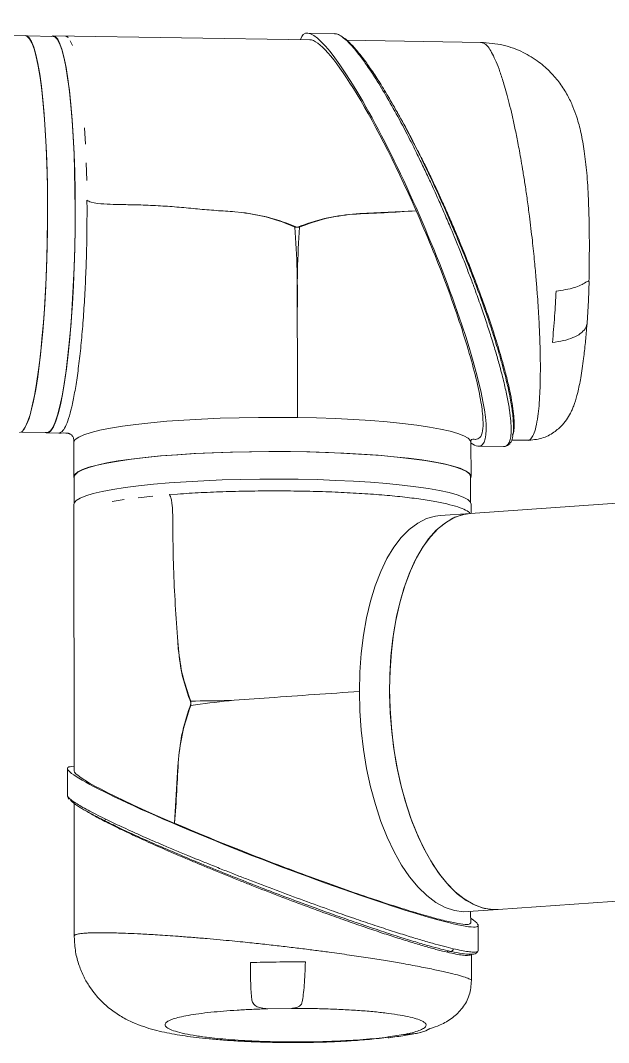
# Model space of a CAD drawing. Header units: millimetres. Extents: x 0 to 2067, y 0 to 841.
# Drawn here: x 1437.6 to 1548.6, y 454.5 to 647.5 of the extents above; entities that cross this region are included whole.
import ezdxf

# ---------------------------------------------------------------- set-up
doc = ezdxf.new("R2010")
doc.units = ezdxf.units.MM
doc.linetypes.add('SLD-实线', pattern=[0])

msp = doc.modelspace()

# ---------------------------------------------------------------- linework, layer by layer
at = {"color": 7, "linetype": 'SLD-实线', "lineweight": 15}
for p, q in [((1438.56, 644.67), (1432.11, 644.77)), ((1496.85, 645.03), (1491.69, 645.11)), ((1443.76, 644.49), (1438.9, 644.56)), ((1492.22, 643.85), (1443.77, 644.59)), ((1446.57, 644.26), (1446.1, 644.54)), ((1447, 643.65), (1447.39, 642.78)), ((1447.39, 642.78), (1447, 643.65)), ((1524.62, 643.35), (1499.16, 643.74)), ((1449.69, 627.19), (1449.86, 624.12)), ((1449.86, 624.12), (1449.69, 627.19)), ((1450.01, 620.63), (1450.1, 617.27)), ((1450.1, 617.27), (1450.01, 620.63)), ((1450.16, 611.8), (1450.15, 613.55)), ((1478.03, 611.38), (1479.41, 611.24)), ((1479.41, 611.23), (1478.03, 611.37)), ((1500.26, 610.92), (1501.64, 611.02)), ((1501.64, 611.02), (1512.3, 611.55)), ((1489.74, 608.46), (1489.39, 608.49)), ((1489.74, 608.46), (1489.91, 608.46)), ((1489.91, 608.46), (1490.26, 608.48)), ((1544.56, 590.31), (1544.51, 590.03)), ((1437.76, 569.77), (1442.62, 569.7)), ((1442.62, 569.6), (1444.85, 569.56)), ((1445.46, 569.86), (1444.86, 569.57)), ((1758.02, 570.93), (1522.55, 554.42)), ((1447.64, 567.73), (1447.65, 561.29)), ((1522.65, 561.36), (1522.64, 567.81)), ((1530.32, 568.26), (1533.35, 568.21)), ((1524.06, 567.1), (1528.91, 567.03)), ((1447.75, 561.29), (1447.75, 556.43)), ((1522.55, 556.5), (1522.55, 561.36)), ((1465.72, 557.95), (1467.26, 558.06)), ((1447.65, 556.08), (1447.7, 505.79)), ((1457.15, 557.03), (1454.93, 556.68)), ((1454.93, 556.68), (1457.15, 557.03)), ((1459.84, 557.38), (1462.56, 557.67)), ((1462.56, 557.67), (1459.84, 557.38)), ((1522.66, 554.43), (1522.65, 556.15)), ((1522.55, 554.42), (1516.84, 554.02)), ((1467.39, 528.82), (1467.29, 530.19)), ((1467.29, 530.19), (1467.4, 528.82)), ((1469.76, 518.63), (1469.73, 518.98)), ((1469.73, 518.11), (1469.76, 518.47)), ((1469.76, 518.47), (1469.76, 518.63)), ((1467.31, 506.59), (1467.41, 507.98)), ((1467.41, 507.98), (1467.42, 507.98)), ((1446.45, 506.27), (1446.46, 501.14)), ((1466.7, 495.89), (1467.31, 506.59)), ((1446.49, 501.14), (1446.5, 501.12)), ((1447.71, 499.65), (1447.73, 474.62)), ((1527.8, 479.61), (1763.27, 496.12)), ((1522.09, 479.21), (1527.8, 479.61)), ((1523.99, 471.9), (1523.98, 476.62)), ((1522.74, 466.12), (1522.74, 471.25)), ((1523.96, 471.87), (1523.95, 471.9)), ((1488.76, 460.93), (1484.26, 460.87)), ((1507.03, 455.54), (1509.9, 456)), ((1513.11, 456.38), (1514.13, 456.7)), ((1514.13, 456.7), (1514.87, 457.12))]:
    msp.add_line(p, q, dxfattribs=at)
at = {"color": 7, "linetype": 'SLD-实线', "lineweight": 15, "flags": 128}
for points in [[(1438.56, 644.67), (1438.8, 644.61), (1439.25, 644.24), (1439.68, 643.53), (1440.1, 642.47), (1440.5, 641.08), (1440.87, 639.38), (1441.22, 637.38), (1441.54, 635.09), (1441.82, 632.55), (1442.07, 629.77), (1442.28, 626.77), (1442.45, 623.6), (1442.58, 620.27), (1442.67, 616.81), (1442.71, 613.27), (1442.71, 609.67), (1442.66, 606.05), (1442.57, 602.44), (1442.44, 598.87), (1442.27, 595.38), (1442.05, 592), (1441.8, 588.76), (1441.51, 585.7), (1441.19, 582.83), (1440.84, 580.19), (1440.46, 577.8), (1440.06, 575.69), (1439.64, 573.87), (1439.21, 572.36), (1438.76, 571.18), (1438.31, 570.33), (1437.85, 569.83), (1437.41, 569.68)], [(1438.58, 644.57), (1438.87, 644.48), (1439.32, 644.04), (1439.76, 643.25), (1440.18, 642.12), (1440.58, 640.64), (1440.95, 638.85), (1441.3, 636.75), (1441.61, 634.36), (1441.89, 631.71), (1442.13, 628.83), (1442.33, 625.74), (1442.49, 622.47), (1442.61, 619.05), (1442.68, 615.51), (1442.7, 611.9)], [(1443.42, 644.49), (1443.73, 644.59), (1444.18, 644.43), (1444.62, 643.93), (1445.05, 643.09), (1445.46, 641.9), (1445.85, 640.4), (1446.22, 638.58), (1446.55, 636.47), (1446.86, 634.08), (1447.13, 631.44), (1447.36, 628.58), (1447.56, 625.51), (1447.72, 622.27), (1447.83, 618.89), (1447.9, 615.4), (1447.92, 611.83)], [(1443.76, 644.49), (1444.08, 644.4), (1444.53, 643.96), (1444.97, 643.17), (1445.39, 642.04), (1445.78, 640.56), (1446.16, 638.77), (1446.5, 636.67), (1446.82, 634.28), (1447.1, 631.63), (1447.34, 628.75), (1447.54, 625.66), (1447.7, 622.39), (1447.81, 618.97), (1447.88, 615.43), (1447.91, 611.82)], [(1442.7, 611.9), (1442.68, 608.24), (1442.62, 604.57), (1442.51, 600.93), (1442.36, 597.35), (1442.16, 593.86), (1441.93, 590.49), (1441.65, 587.29), (1441.35, 584.29), (1441.01, 581.5), (1440.64, 578.96), (1440.24, 576.69), (1439.82, 574.71), (1439.39, 573.05), (1438.94, 571.71), (1438.48, 570.72), (1438.09, 570.14)], [(1447.92, 611.83), (1447.9, 608.22), (1447.84, 604.6), (1447.74, 601), (1447.59, 597.46), (1447.4, 594.01), (1447.17, 590.68), (1446.9, 587.5), (1446.6, 584.5), (1446.27, 581.72), (1445.91, 579.18), (1445.52, 576.89), (1445.12, 574.89), (1444.69, 573.18), (1444.25, 571.8), (1443.8, 570.74), (1443.34, 570.02), (1442.89, 569.65), (1442.43, 569.63), (1442.28, 569.7)], [(1447.91, 611.82), (1447.89, 608.16), (1447.83, 604.49), (1447.72, 600.85), (1447.57, 597.27), (1447.37, 593.78), (1447.14, 590.42), (1446.86, 587.21), (1446.55, 584.21), (1446.21, 581.42), (1445.84, 578.88), (1445.45, 576.61), (1445.03, 574.63), (1444.6, 572.97), (1444.15, 571.63), (1443.69, 570.64), (1443.23, 570), (1442.77, 569.71), (1442.62, 569.7)], [(1500.26, 610.92), (1500.26, 610.92), (1500.26, 610.92), (1500.26, 610.92), (1500.26, 610.92), (1500.26, 610.92), (1500.26, 610.92), (1500.26, 610.91), (1500.26, 610.91)], [(1489.87, 572.51), (1486.2, 572.55), (1482.52, 572.53), (1478.87, 572.47), (1475.28, 572.37), (1471.78, 572.22), (1468.41, 572.03), (1465.2, 571.8), (1462.18, 571.52), (1459.39, 571.22), (1456.84, 570.88), (1454.57, 570.51), (1452.58, 570.11), (1450.92, 569.69), (1449.58, 569.25), (1448.59, 568.8), (1447.94, 568.34), (1447.66, 567.87), (1447.64, 567.73)], [(1522.64, 567.81), (1522.55, 568.14), (1522.12, 568.6), (1521.32, 569.06), (1520.18, 569.51), (1518.7, 569.93), (1516.9, 570.34), (1514.79, 570.72), (1512.4, 571.08), (1509.74, 571.4), (1506.85, 571.69), (1503.75, 571.93), (1500.47, 572.14), (1497.04, 572.31), (1493.5, 572.43), (1489.87, 572.51)], [(1522.55, 561.01), (1522.6, 561.1), (1522.62, 561.56), (1522.29, 562.02), (1521.61, 562.47), (1520.59, 562.92), (1519.25, 563.34), (1517.58, 563.75), (1515.61, 564.14), (1513.36, 564.5), (1510.84, 564.83), (1508.09, 565.12), (1505.12, 565.39), (1501.96, 565.61), (1498.64, 565.79), (1495.2, 565.93), (1491.67, 566.03), (1488.08, 566.09), (1484.45, 566.1), (1480.84, 566.06), (1477.26, 565.99), (1473.76, 565.86), (1470.37, 565.7), (1467.11, 565.49), (1464.02, 565.25), (1461.13, 564.97), (1458.46, 564.65), (1456.04, 564.31), (1453.9, 563.93), (1452.04, 563.54), (1450.5, 563.12), (1449.28, 562.68), (1448.39, 562.23), (1447.85, 561.78), (1447.65, 561.31), (1447.75, 560.94)], [(1522.55, 561.36), (1522.55, 561.39), (1522.34, 561.86), (1521.78, 562.32), (1520.87, 562.77), (1519.61, 563.21), (1518.01, 563.63), (1516.11, 564.03), (1513.9, 564.4), (1511.42, 564.74), (1508.68, 565.05), (1505.72, 565.32), (1502.56, 565.56), (1499.23, 565.75), (1495.77, 565.9), (1492.2, 566.01), (1488.57, 566.07), (1484.9, 566.09), (1481.23, 566.06), (1477.61, 565.98), (1474.05, 565.86), (1470.61, 565.7), (1467.3, 565.49), (1464.16, 565.25), (1461.23, 564.96), (1458.53, 564.64), (1456.08, 564.29), (1453.91, 563.91), (1452.05, 563.51), (1450.5, 563.08), (1449.29, 562.64), (1448.42, 562.19), (1447.91, 561.72), (1447.75, 561.29)], [(1522.65, 556.15), (1522.51, 556.57), (1522.03, 557.02), (1521.19, 557.47), (1520.02, 557.91), (1518.53, 558.33), (1516.72, 558.72), (1514.62, 559.1), (1512.25, 559.44), (1509.62, 559.76), (1506.76, 560.04), (1503.7, 560.28), (1500.47, 560.49), (1497.1, 560.65), (1493.61, 560.78), (1490.04, 560.86), (1486.43, 560.89), (1482.81, 560.88), (1479.21, 560.83), (1475.66, 560.73), (1472.21, 560.59), (1468.87, 560.4), (1465.68, 560.18), (1462.68, 559.92), (1459.89, 559.62), (1457.33, 559.29), (1455.04, 558.93), (1453.02, 558.55), (1451.31, 558.14), (1449.91, 557.71), (1448.84, 557.27), (1448.1, 556.82), (1447.72, 556.36), (1447.65, 556.08)], [(1516.84, 554.02), (1515.94, 553.91), (1514.24, 553.42), (1512.58, 552.58), (1511, 551.39), (1509.49, 549.86), (1508.08, 548.02), (1506.78, 545.87), (1505.61, 543.44), (1504.56, 540.75), (1503.66, 537.83), (1502.92, 534.71), (1502.33, 531.41), (1501.9, 527.97), (1501.65, 524.42), (1501.57, 520.79)], [(1522.55, 554.42), (1520.89, 554.14), (1519.23, 553.5), (1517.63, 552.53), (1516.1, 551.22), (1514.65, 549.59), (1513.31, 547.66), (1512.07, 545.45), (1510.95, 542.97), (1509.97, 540.24), (1509.13, 537.3), (1508.44, 534.17), (1507.91, 530.88), (1507.53, 527.46), (1507.33, 523.94), (1507.28, 520.36), (1507.41, 516.75), (1507.7, 513.14), (1508.16, 509.56), (1508.77, 506.06), (1509.54, 502.65), (1510.45, 499.38), (1511.5, 496.28), (1512.68, 493.37), (1513.97, 490.68), (1515.37, 488.23), (1516.86, 486.06), (1518.43, 484.17), (1520.06, 482.59), (1521.74, 481.34), (1523.45, 480.41), (1525.18, 479.83), (1526.91, 479.59), (1527.8, 479.61)], [(1522.55, 554.42), (1521.28, 554.23), (1519.61, 553.68), (1518, 552.78), (1516.45, 551.55), (1514.98, 550), (1513.61, 548.14), (1512.34, 545.99), (1511.2, 543.56), (1510.19, 540.89), (1509.31, 538), (1508.59, 534.91), (1508.02, 531.65), (1507.61, 528.26), (1507.36, 524.76), (1507.28, 521.19)], [(1507.28, 521.19), (1507.37, 517.58), (1507.62, 513.97), (1508.04, 510.38), (1508.61, 506.86), (1509.35, 503.43), (1510.23, 500.13), (1511.24, 496.98), (1512.39, 494.02), (1513.66, 491.28), (1515.04, 488.78), (1516.51, 486.54), (1518.06, 484.58), (1519.68, 482.93), (1521.35, 481.6), (1523.06, 480.59), (1524.78, 479.93), (1526.51, 479.61), (1527.8, 479.61)], [(1501.57, 520.79), (1501.66, 517.13), (1501.92, 513.46), (1502.35, 509.82), (1502.94, 506.24), (1503.7, 502.77), (1504.6, 499.42), (1505.65, 496.25), (1506.83, 493.27), (1508.14, 490.51), (1509.55, 488.01), (1511.06, 485.78), (1512.65, 483.85), (1514.3, 482.23), (1516.01, 480.95), (1517.75, 480.01), (1519.5, 479.42), (1521.26, 479.19), (1522.09, 479.21)]]:
    msp.add_lwpolyline(points, dxfattribs=at)
at = {"color": 7, "linetype": 'SLD-实线', "lineweight": 15}
for centre, radius, start, end in [((1479.47, 611.23), 0.0584, 170.9957, 177.3193), ((1529.54, 567.83), 0.489, 269.0663, 327.1398), ((1467.34, 529.12), 0.309, 279.9035, 280.9714), ((1518.43, 471.56), 0.239, 72.9462, 184.8748), ((1518.81, 472.17), 0.478, 252.9492, 4.8698)]:
    msp.add_arc(centre, radius, start, end, dxfattribs=at)
for centre, major_axis, ratio, start_param, end_param in [((1507.88, 606.11), (-16.62, 38.92), 0.151959, 3.202768, 6.470326), ((1507.88, 606.11), (-16.08, 37.66), 0.151959, 4.792461, 6.215638), ((1507.88, 606.11), (-16.62, 38.92), 0.151959, 2.905412, 3.202768), ((1485.22, 491.44), (38.75, -14.9), 0.070472, 2.914081, 5.812905), ((1485.22, 491.44), (37.5, -14.42), 0.070472, 3.168769, 4.223212), ((1485.22, 491.44), (38.75, -14.9), 0.070472, 5.812905, 6.570032)]:
    msp.add_ellipse(centre, major_axis=major_axis, ratio=ratio, start_param=start_param, end_param=end_param, dxfattribs=at)
for points, knots in [([(1501.07, 641.58), (1500.77, 641.95), (1500.04, 642.85), (1499.04, 643.85), (1498.05, 644.62), (1497.33, 645), (1496.98, 644.99), (1496.85, 644.99)], [0, 0, 0, 0, 0.1693851, 0.4098305, 0.6423134, 0.8715491, 1, 1, 1, 1]), ([(1446.1, 644.54), (1446.18, 644.53), (1446.33, 644.51), (1446.45, 644.45), (1446.5, 644.37), (1446.55, 644.3), (1446.57, 644.26)], [0, 0, 0, 0, 0.2531205, 0.5002928, 0.7504769, 1, 1, 1, 1]), ([(1530.59, 569.55), (1530.59, 569.55), (1530.67, 569.89), (1530.69, 570.95), (1530.59, 572.84), (1530.22, 575.4), (1529.68, 578.04), (1529.08, 580.5), (1528.53, 582.56), (1527.78, 585.18), (1526.76, 588.48), (1525.4, 592.55), (1523.82, 596.92), (1522.06, 601.53), (1520.14, 606.29), (1518.09, 611.07), (1515.98, 615.79), (1513.83, 620.32), (1511.71, 624.57), (1509.66, 628.46), (1507.71, 631.95), (1505.92, 634.97), (1504.27, 637.55), (1502.65, 639.88), (1501.1, 641.88), (1499.7, 643.34), (1498.85, 644.1), (1498.51, 644.26), (1498.49, 644.27)], [0, 0, 0, 0, 0.0001608, 0.0358563, 0.0763087, 0.119524, 0.1655539, 0.1912352, 0.2170107, 0.2430075, 0.2848469, 0.3285934, 0.3740112, 0.4207788, 0.4684966, 0.5167059, 0.5649145, 0.6126324, 0.6594002, 0.704818, 0.7485643, 0.7904039, 0.8293029, 0.8678377, 0.9138723, 0.957088, 0.997535, 1, 1, 1, 1]), ([(1544.91, 598.22), (1544.93, 599.06), (1544.96, 600.83), (1544.99, 603.7), (1544.99, 606.91), (1544.93, 610.37), (1544.8, 614.47), (1544.54, 618.63), (1544.07, 622.72), (1543.48, 626.09), (1542.78, 628.83), (1541.9, 631.27), (1540.87, 633.43), (1539.51, 635.6), (1537.72, 637.75), (1535.38, 639.81), (1532.41, 641.63), (1528.68, 643.04), (1525.9, 643.25), (1524.45, 643.36)], [0, 0, 0, 0, 0.039577, 0.084399, 0.135272, 0.191766, 0.253352, 0.348495, 0.435671, 0.515541, 0.580659, 0.6217, 0.667426, 0.715721, 0.761732, 0.809283, 0.865826, 0.930236, 1, 1, 1, 1]), ([(1508.35, 630.78), (1508.7, 630.17), (1509.79, 628.31), (1510.91, 626.17), (1511.67, 624.73)], [0, 0, 0, 0, 0.325212, 1, 1, 1, 1]), ([(1511.67, 624.73), (1512.01, 624.06), (1512.73, 622.66), (1513.86, 620.41), (1515, 618.06), (1516.1, 615.73), (1517.21, 613.32), (1517.94, 611.66), (1518.35, 610.76)], [0, 0, 0, 0, 0.153708, 0.319861, 0.498465, 0.659674, 0.814547, 1, 1, 1, 1]), ([(1450.15, 613.55), (1450.26, 613.48), (1450.5, 613.31), (1451.56, 612.96), (1453.33, 612.83), (1455.87, 612.74), (1458.2, 612.7), (1460.35, 612.65), (1462.18, 612.58), (1464.59, 612.46), (1467.55, 612.24), (1471.04, 611.9), (1474.54, 611.59), (1476.87, 611.45), (1478.03, 611.38)], [0, 0, 0, 0, 0.014053, 0.031176, 0.117875, 0.202234, 0.303732, 0.366418, 0.432627, 0.499952, 0.624947, 0.749973, 0.874997, 1, 1, 1, 1]), ([(1450.16, 611.8), (1450.15, 610.17), (1450.14, 606.91), (1450.02, 602), (1449.82, 597.18), (1449.55, 592.53), (1449.21, 588.12), (1448.81, 584.05), (1448.34, 580.36), (1447.83, 577.13), (1447.27, 574.41), (1446.69, 572.27), (1446.08, 570.67), (1445.67, 570.13), (1445.46, 569.86)], [0, 0, 0, 0, 0.083333, 0.166667, 0.25, 0.333333, 0.416667, 0.5, 0.583333, 0.666667, 0.75, 0.833333, 0.916667, 1, 1, 1, 1]), ([(1479.41, 611.24), (1481.19, 610.97), (1484.73, 610.44), (1488.07, 609.12), (1489.74, 608.46)], [0, 0, 0, 0, 0.50017, 1, 1, 1, 1]), ([(1489.39, 608.49), (1487.79, 609.14), (1484.56, 610.43), (1481.13, 610.96), (1479.41, 611.23)], [0, 0, 0, 0, 0.497988, 1, 1, 1, 1]), ([(1489.91, 608.46), (1491.58, 609.07), (1494.94, 610.28), (1498.48, 610.71), (1500.26, 610.92)], [0, 0, 0, 0, 0.499725, 1, 1, 1, 1]), ([(1490.26, 608.48), (1491.88, 609.07), (1495.11, 610.27), (1498.54, 610.7), (1500.26, 610.91)], [0, 0, 0, 0, 0.4981577, 1, 1, 1, 1]), ([(1512.3, 611.55), (1510.29, 611.43), (1506.28, 611.17), (1502.27, 611), (1500.26, 610.91)], [0, 0, 0, 0, 0.500158, 1, 1, 1, 1]), ([(1512.3, 611.55), (1513.27, 609.3), (1515.22, 604.78), (1517.88, 597.98), (1520.23, 591.4), (1522.18, 585.29), (1523.65, 579.86), (1524.59, 575.39), (1524.98, 572.07), (1524.89, 569.87), (1524.43, 568.55), (1523.78, 568.44), (1523.47, 568.38)], [0, 0, 0, 0, 0.109235, 0.218463, 0.327644, 0.436796, 0.542444, 0.648036, 0.744298, 0.830244, 0.916169, 1, 1, 1, 1]), ([(1529.54, 567.34), (1529.67, 567.52), (1529.94, 567.88), (1530.17, 568.85), (1530.26, 570.15), (1530.19, 571.83), (1529.94, 573.88), (1529.51, 576.29), (1528.9, 579.04), (1528.18, 581.87), (1527.37, 584.71), (1526.54, 587.44), (1525.62, 590.29), (1524.62, 593.26), (1523.62, 596.04), (1522.65, 598.68), (1521.7, 601.17), (1520.7, 603.72), (1519.74, 606.08), (1518.75, 608.46), (1518.08, 610.02), (1517.69, 610.93)], [0, 0, 0, 0, 0.055636, 0.111515, 0.170578, 0.230479, 0.292429, 0.355942, 0.419877, 0.486206, 0.537626, 0.5912, 0.643658, 0.695638, 0.750649, 0.789992, 0.832649, 0.878621, 0.919927, 0.953289, 1, 1, 1, 1]), ([(1518.35, 610.76), (1518.74, 609.85), (1519.47, 608.18), (1520.52, 605.71), (1521.52, 603.28), (1522.51, 600.79), (1523.45, 598.35), (1524.03, 596.81), (1524.31, 596.07)], [0, 0, 0, 0, 0.185901, 0.340692, 0.501535, 0.680139, 0.846291, 1, 1, 1, 1]), ([(1489.85, 591.73), (1489.87, 594.58), (1489.91, 600.18), (1489.56, 605.76), (1489.39, 608.49)], [0, 0, 0, 0, 0.509692, 1, 1, 1, 1]), ([(1489.85, 591.73), (1489.83, 594.58), (1489.79, 600.18), (1490.11, 605.75), (1490.26, 608.48)], [0, 0, 0, 0, 0.509693, 1, 1, 1, 1]), ([(1538.72, 596.39), (1539.33, 596.47), (1540.57, 596.65), (1542.12, 597.03), (1543.44, 597.5), (1544.01, 597.87), (1544.31, 598.05)], [0, 0, 0, 0, 0.246349, 0.499994, 0.740345, 1, 1, 1, 1]), ([(1544.55, 590.07), (1544.65, 591.48), (1544.82, 594.08), (1544.91, 596.87), (1544.95, 598.14)], [0, 0, 0, 0, 0.545583, 1, 1, 1, 1]), ([(1544.89, 598.23), (1544.92, 598.23), (1544.96, 598.23), (1544.96, 598.16), (1544.96, 598.14)], [0, 0, 0, 0, 0.714265, 1, 1, 1, 1]), ([(1524.31, 596.07), (1524.88, 594.47), (1526.02, 591.33), (1527.48, 586.89), (1528.25, 584.22), (1528.64, 582.89)], [0, 0, 0, 0, 0.343542, 0.674581, 1, 1, 1, 1]), ([(1538.02, 586.7), (1538.17, 588.33), (1538.44, 591.43), (1538.63, 594.8), (1538.72, 596.39)], [0, 0, 0, 0, 0.527376, 1, 1, 1, 1]), ([(1489.87, 572.51), (1489.87, 575.72), (1489.87, 582.12), (1489.86, 588.53), (1489.85, 591.73)], [0, 0, 0, 0, 0.5, 1, 1, 1, 1]), ([(1533.22, 568.22), (1534.17, 568.28), (1535.96, 568.41), (1538.25, 569.58), (1539.84, 570.98), (1540.91, 572.38), (1541.55, 573.56), (1541.88, 574.34), (1542.33, 575.53), (1542.84, 577.31), (1543.41, 580.08), (1543.87, 583.24), (1544.23, 586.57), (1544.43, 588.74), (1544.5, 589.92), (1544.51, 590.03)], [0, 0, 0, 0, 0.095199, 0.178568, 0.247597, 0.301772, 0.352654, 0.392855, 0.437419, 0.540093, 0.660679, 0.79745, 0.897366, 0.990433, 1, 1, 1, 1]), ([(1544.2, 589.28), (1543.93, 588.96), (1543.39, 588.33), (1541.94, 587.57), (1540.16, 586.98), (1538.73, 586.79), (1538.02, 586.7)], [0, 0, 0, 0, 0.250996, 0.500029, 0.751181, 1, 1, 1, 1]), ([(1528.64, 582.89), (1528.9, 581.93), (1529.41, 580.03), (1530, 577.47), (1530.44, 575.17), (1530.6, 573.88), (1530.68, 573.24)], [0, 0, 0, 0, 0.256558, 0.504145, 0.755181, 1, 1, 1, 1]), ([(1530.68, 573.24), (1530.73, 572.65), (1530.83, 571.49), (1530.75, 570.19), (1530.64, 569.42), (1530.5, 569.2), (1530.5, 569.19)], [0, 0, 0, 0, 0.33188, 0.658764, 0.986609, 1, 1, 1, 1]), ([(1444.86, 569.56), (1445.42, 569.6), (1446.07, 569.65), (1446.76, 569.49), (1446.89, 569.43), (1447.04, 569.35), (1447.16, 569.26), (1447.34, 569.08), (1447.47, 568.9), (1447.59, 568.66), (1447.67, 568.26), (1447.65, 567.95), (1447.64, 567.73)], [0, 0, 0, 0, 0.41355, 0.471406, 0.495914, 0.518622, 0.609049, 0.659275, 0.714688, 0.776709, 0.847227, 1, 1, 1, 1]), ([(1522.61, 568), (1522.61, 568.07), (1522.6, 568.38), (1523, 568.49), (1523.37, 568.42), (1523.56, 568.38)], [0, 0, 0, 0, 0.10868, 0.534051, 1, 1, 1, 1]), ([(1529.91, 567.51), (1530.12, 567.78), (1530.42, 568.16), (1530.52, 568.9), (1530.55, 569.12)], [0, 0, 0, 0, 0.71162, 1, 1, 1, 1]), ([(1528.77, 567.03), (1528.98, 567.04), (1529.33, 567.06), (1529.61, 567.29), (1529.72, 567.38)], [0, 0, 0, 0, 0.612168, 1, 1, 1, 1]), ([(1467.29, 530.19), (1466.96, 534.83), (1466.48, 541.78), (1466.36, 549.93), (1466.36, 554.02), (1466.23, 556.05), (1466.08, 557.2), (1465.84, 557.7), (1465.72, 557.95)], [0, 0, 0, 0, 0.500197, 0.750161, 0.875161, 0.937587, 0.968827, 1, 1, 1, 1]), ([(1518.11, 556.2), (1517.27, 556.37), (1515.6, 556.73), (1512.43, 557.21), (1508.82, 557.63), (1504.8, 557.99), (1500.45, 558.27), (1495.83, 558.49), (1491.03, 558.62), (1486.14, 558.67), (1481.22, 558.64), (1476.38, 558.53), (1471.66, 558.35), (1468.73, 558.16), (1467.26, 558.06)], [0, 0, 0, 0, 0.083333, 0.166667, 0.25, 0.333334, 0.416667, 0.5, 0.583334, 0.666667, 0.75, 0.833333, 0.916667, 1, 1, 1, 1]), ([(1522.45, 554.41), (1522.45, 554.42), (1522.39, 554.63), (1521.67, 555.04), (1520.3, 555.64), (1518.84, 556.01), (1518.11, 556.2)], [0, 0, 0, 0, 0.002601, 0.335069, 0.667537, 1, 1, 1, 1]), ([(1469.76, 518.63), (1469.18, 520.27), (1468.03, 523.54), (1467.6, 527.06), (1467.39, 528.82)], [0, 0, 0, 0, 0.499724, 1, 1, 1, 1]), ([(1467.4, 528.82), (1467.61, 527.11), (1468.04, 523.72), (1469.17, 520.56), (1469.73, 518.98)], [0, 0, 0, 0, 0.502456, 1, 1, 1, 1]), ([(1469.73, 518.11), (1472.14, 518.45), (1477.05, 519.14), (1482.01, 519.44), (1484.54, 519.6)], [0, 0, 0, 0, 0.490475, 1, 1, 1, 1]), ([(1469.73, 518.98), (1472.14, 518.99), (1477.05, 519.02), (1482.01, 519.4), (1484.54, 519.6)], [0, 0, 0, 0, 0.490475, 1, 1, 1, 1]), ([(1484.54, 519.6), (1487.38, 519.8), (1493.05, 520.19), (1498.73, 520.59), (1501.57, 520.79)], [0, 0, 0, 0, 0.5, 1, 1, 1, 1]), ([(1467.41, 507.98), (1467.62, 509.77), (1468.04, 513.34), (1469.18, 516.76), (1469.76, 518.47)], [0, 0, 0, 0, 0.500183, 1, 1, 1, 1]), ([(1467.42, 507.98), (1467.63, 509.71), (1468.05, 513.17), (1469.17, 516.47), (1469.73, 518.11)], [0, 0, 0, 0, 0.502481, 1, 1, 1, 1]), ([(1467.42, 507.98), (1467.31, 505.96), (1467.11, 501.93), (1466.84, 497.9), (1466.7, 495.89)], [0, 0, 0, 0, 0.4999176, 1, 1, 1, 1]), ([(1446.46, 501.15), (1446.5, 500.93), (1446.55, 500.68), (1446.74, 500.48), (1446.77, 500.46)], [0, 0, 0, 0, 0.864742, 1, 1, 1, 1]), ([(1447.05, 500.26), (1447.09, 500.2), (1447.19, 500.05), (1447.65, 499.69), (1448.3, 499.23), (1449.32, 498.59), (1450.85, 497.73), (1453.07, 496.57), (1455.81, 495.23), (1459.03, 493.72), (1462.7, 492.08), (1466.74, 490.33), (1471.06, 488.51), (1475.57, 486.67), (1480.15, 484.85), (1484.7, 483.08), (1489.12, 481.41), (1493.31, 479.86), (1497.27, 478.44), (1501.26, 477.04), (1505.22, 475.7), (1508.97, 474.48), (1512.15, 473.49), (1514.77, 472.73), (1516.94, 472.14), (1518.11, 471.85), (1518.67, 471.71)], [0, 0, 0, 0, 0.0162731, 0.0433625, 0.0705509, 0.0979726, 0.1421061, 0.1882506, 0.2361581, 0.2854895, 0.3358229, 0.3866749, 0.4375265, 0.4878602, 0.5371917, 0.5850992, 0.6312435, 0.6753768, 0.7164083, 0.7570555, 0.805614, 0.8511987, 0.8938629, 0.93152, 0.9668834, 1, 1, 1, 1]), ([(1456.07, 494.99), (1455.08, 495.48), (1453.12, 496.45), (1451.11, 497.53), (1450.26, 498.06), (1449.96, 498.25)], [0, 0, 0, 0, 0.397896, 0.78131, 1, 1, 1, 1]), ([(1467.32, 489.88), (1466.53, 490.23), (1465.09, 490.85), (1463.06, 491.74), (1461.15, 492.6), (1459.3, 493.45), (1457.58, 494.26), (1456.56, 494.75), (1456.07, 494.99)], [0, 0, 0, 0, 0.1859, 0.340693, 0.501534, 0.680137, 0.84629, 1, 1, 1, 1]), ([(1522.59, 477.09), (1522.49, 476.97), (1522.31, 476.73), (1520.81, 476.85), (1518.56, 477.28), (1515.51, 478.05), (1511.78, 479.13), (1507.46, 480.49), (1502.57, 482.11), (1497.23, 483.97), (1491.39, 486.09), (1485.28, 488.38), (1478.92, 490.85), (1472.6, 493.39), (1468.66, 495.06), (1466.7, 495.89)], [0, 0, 0, 0, 0.073582, 0.145808, 0.218015, 0.288463, 0.358904, 0.430206, 0.501535, 0.577881, 0.654251, 0.737558, 0.82088, 0.910438, 1, 1, 1, 1]), ([(1466.73, 490.84), (1467.53, 490.5), (1468.92, 489.92), (1471.1, 489.03), (1473.31, 488.13), (1475.75, 487.15), (1478.2, 486.19), (1481.54, 484.88), (1485.83, 483.25), (1491.1, 481.29), (1495.85, 479.58), (1500.03, 478.12), (1503.63, 476.89), (1507, 475.79), (1510.09, 474.8), (1512.89, 473.94), (1515.35, 473.23), (1517.51, 472.64), (1518.7, 472.36), (1519.29, 472.21)], [0, 0, 0, 0, 0.046717, 0.080083, 0.121393, 0.167371, 0.210032, 0.249381, 0.339351, 0.426869, 0.513734, 0.580071, 0.644014, 0.707534, 0.769493, 0.8294, 0.888471, 0.944356, 1, 1, 1, 1]), ([(1481.3, 484.15), (1480.55, 484.44), (1478.98, 485.06), (1476.57, 486.03), (1474.17, 487.01), (1471.88, 487.96), (1469.61, 488.91), (1468.13, 489.54), (1467.32, 489.88)], [0, 0, 0, 0, 0.153707, 0.319861, 0.498465, 0.659675, 0.814545, 1, 1, 1, 1]), ([(1495.88, 478.64), (1494.31, 479.22), (1491.14, 480.37), (1486.23, 482.22), (1482.97, 483.5), (1481.3, 484.15)], [0, 0, 0, 0, 0.325417, 0.656454, 1, 1, 1, 1]), ([(1522.63, 477.09), (1522.62, 477.36), (1522.59, 478.09), (1522.54, 478.86), (1522.58, 479.16), (1522.6, 479.24)], [0, 0, 0, 0, 0.298716, 0.804209, 1, 1, 1, 1]), ([(1508.83, 474.22), (1507.86, 474.53), (1505.9, 475.16), (1502.73, 476.23), (1499.38, 477.39), (1497.06, 478.22), (1495.88, 478.64)], [0, 0, 0, 0, 0.244816, 0.495856, 0.743444, 1, 1, 1, 1]), ([(1447.73, 474.79), (1447.77, 473.83), (1447.85, 471.98), (1448.49, 469.39), (1449.38, 467.16), (1450.41, 465.34), (1451.44, 463.9), (1452.75, 462.37), (1454.47, 460.8), (1456.63, 459.34), (1459.49, 457.9), (1462.84, 456.82), (1466.7, 456.01), (1470.05, 455.52), (1473.21, 455.18), (1475.96, 454.95), (1479.07, 454.74), (1482.48, 454.59), (1486, 454.5), (1489.4, 454.48), (1492.49, 454.51), (1495.48, 454.59), (1498.5, 454.72), (1501.85, 454.94), (1504.76, 455.2), (1506.46, 455.43), (1507.04, 455.5)], [0, 0, 0, 0, 0.037196, 0.071912, 0.103259, 0.130594, 0.153531, 0.173099, 0.211303, 0.249003, 0.285951, 0.356219, 0.425289, 0.497127, 0.535992, 0.57727, 0.621259, 0.668311, 0.716088, 0.760189, 0.800348, 0.836305, 0.877404, 0.920434, 0.972967, 1, 1, 1, 1]), ([(1518.19, 471.54), (1517.58, 471.69), (1516.34, 471.99), (1514.11, 472.61), (1511.63, 473.34), (1509.77, 473.92), (1508.83, 474.22)], [0, 0, 0, 0, 0.248465, 0.498197, 0.747191, 1, 1, 1, 1]), ([(1522.53, 471.02), (1522.37, 470.98), (1522.04, 470.91), (1521.1, 470.98), (1519.86, 471.17), (1518.75, 471.42), (1518.19, 471.54)], [0, 0, 0, 0, 0.252803, 0.501804, 0.751531, 1, 1, 1, 1]), ([(1518.9, 471.69), (1519.62, 471.54), (1521.07, 471.23), (1522.64, 471.1), (1523.77, 471.29), (1523.91, 471.68), (1523.99, 471.88)], [0, 0, 0, 0, 0.245022, 0.492978, 0.744716, 1, 1, 1, 1]), ([(1481, 469.6), (1482.63, 469.64), (1486.08, 469.72), (1489.54, 469.71), (1491.37, 469.7)], [0, 0, 0, 0, 0.472625, 1, 1, 1, 1]), ([(1481.24, 462.69), (1481.2, 463.14), (1481.13, 464.01), (1481.05, 465.7), (1481.01, 467.55), (1481, 468.92), (1481, 469.6)], [0, 0, 0, 0, 0.259656, 0.500008, 0.75365, 1, 1, 1, 1]), ([(1491.37, 469.7), (1491.35, 468.94), (1491.31, 467.4), (1491.17, 465.3), (1491, 463.46), (1490.85, 462.59), (1490.78, 462.16)], [0, 0, 0, 0, 0.248821, 0.499971, 0.749002, 1, 1, 1, 1]), ([(1514.89, 457.1), (1515.54, 457.31), (1517.03, 457.81), (1519.15, 459.06), (1521.08, 460.91), (1522.47, 463.31), (1522.65, 465.25), (1522.74, 466.19)], [0, 0, 0, 0, 0.174072, 0.397719, 0.610887, 0.81265, 1, 1, 1, 1]), ([(1484.26, 460.87), (1483.83, 460.9), (1482.97, 460.98), (1482.05, 461.33), (1481.42, 461.88), (1481.3, 462.41), (1481.24, 462.69)], [0, 0, 0, 0, 0.250451, 0.49987, 0.739885, 1, 1, 1, 1]), ([(1490.78, 462.16), (1490.72, 461.98), (1490.61, 461.63), (1490.19, 461.28), (1489.6, 461.04), (1489.04, 460.97), (1488.76, 460.93)], [0, 0, 0, 0, 0.259216, 0.500483, 0.750551, 1, 1, 1, 1]), ([(1496.94, 454.75), (1495.41, 454.69), (1492.36, 454.59), (1488.21, 454.59), (1484.74, 454.65), (1481.93, 454.75), (1479.32, 454.89), (1476.9, 455.06), (1474.7, 455.26), (1472.4, 455.52), (1470.12, 455.85), (1468.04, 456.27), (1466.42, 456.72), (1465.31, 457.2), (1464.79, 457.7), (1464.93, 458.17), (1465.51, 458.59), (1466.38, 458.94), (1467.62, 459.29), (1469.22, 459.62), (1471.2, 459.94), (1472.77, 460.12), (1473.56, 460.21)], [0, 0, 0, 0, 0.069429, 0.138677, 0.181501, 0.224054, 0.266983, 0.306579, 0.346188, 0.386295, 0.442644, 0.499975, 0.557325, 0.613654, 0.673582, 0.732891, 0.77584, 0.818393, 0.861197, 0.907529, 0.953525, 1, 1, 1, 1]), ([(1473.56, 460.21), (1474.34, 460.28), (1475.9, 460.44), (1478.5, 460.62), (1481.29, 460.77), (1483.25, 460.83), (1484.26, 460.87)], [0, 0, 0, 0, 0.247725, 0.493274, 0.74048, 1, 1, 1, 1]), ([(1488.76, 460.93), (1489.85, 460.93), (1492.04, 460.93), (1495.31, 460.85), (1498.53, 460.72), (1501.62, 460.54), (1504.49, 460.3), (1507.09, 460.01), (1509.36, 459.67), (1511.24, 459.3), (1512.69, 458.9), (1513.67, 458.47), (1514.18, 458.03), (1514.21, 457.6), (1513.77, 457.16), (1512.89, 456.75), (1511.63, 456.35), (1510.47, 456.11), (1509.9, 456)], [0, 0, 0, 0, 0.059686, 0.120879, 0.182771, 0.245706, 0.308626, 0.372124, 0.436322, 0.500023, 0.563668, 0.627932, 0.691429, 0.754355, 0.817278, 0.87918, 0.940366, 1, 1, 1, 1]), ([(1507.03, 455.54), (1506.28, 455.45), (1504.82, 455.27), (1502.34, 455.06), (1499.73, 454.87), (1497.88, 454.79), (1496.94, 454.75)], [0, 0, 0, 0, 0.258584, 0.506108, 0.751992, 1, 1, 1, 1]), ([(1507.54, 455.46), (1507.52, 455.45), (1507.24, 455.36), (1506.98, 455.39), (1507.01, 455.49), (1507.03, 455.54)], [0, 0, 0, 0, 0.041525, 0.520572, 1, 1, 1, 1]), ([(1507.54, 455.46), (1508.54, 455.59), (1510.72, 455.87), (1512.32, 456.21), (1513.18, 456.4)], [0, 0, 0, 0, 0.461749, 1, 1, 1, 1])]:
    msp.add_open_spline(points, degree=3, knots=knots, dxfattribs=at)
at = {"color": 8, "linetype": 'SLD-实线', "lineweight": 15}
for points, knots in [([(1533.68, 610.53), (1533.55, 611.56), (1533.29, 613.54), (1532.88, 616.32), (1532.49, 618.79), (1532.13, 620.94), (1531.8, 622.79), (1531.41, 624.85), (1530.95, 627.13), (1530.41, 629.6), (1529.88, 631.8), (1529.37, 633.77), (1528.78, 635.8), (1528.12, 637.83), (1527.4, 639.72), (1526.71, 641.2), (1526, 642.4), (1525.28, 643.2), (1524.83, 643.29), (1524.62, 643.33)], [0, 0, 0, 0, 0.058188, 0.111315, 0.159379, 0.20238, 0.240317, 0.27319, 0.332623, 0.389607, 0.444142, 0.496228, 0.545869, 0.620512, 0.693205, 0.763958, 0.832774, 0.921512, 1, 1, 1, 1]), ([(1517.69, 610.93), (1517.3, 611.84), (1516.62, 613.39), (1515.57, 615.71), (1514.53, 617.98), (1513.39, 620.39), (1512.26, 622.7), (1510.74, 625.73), (1508.84, 629.37), (1506.56, 633.4), (1504.57, 636.67), (1502.89, 639.19), (1501.76, 640.76), (1501.2, 641.42), (1501.07, 641.58)], [0, 0, 0, 0, 0.070369, 0.120628, 0.182853, 0.252108, 0.316369, 0.375639, 0.511159, 0.642985, 0.773828, 0.873751, 0.970067, 1, 1, 1, 1]), ([(1533.29, 568.24), (1533.31, 568.23), (1533.55, 568.13), (1533.96, 568.46), (1534.49, 569.25), (1534.93, 570.67), (1535.26, 572.52), (1535.5, 574.68), (1535.62, 576.6), (1535.69, 578.32), (1535.72, 579.72), (1535.74, 581.2), (1535.74, 582.74), (1535.72, 584.33), (1535.68, 585.98), (1535.62, 587.74), (1535.54, 589.62), (1535.44, 591.61), (1535.31, 593.71), (1535.15, 596.04), (1534.93, 598.79), (1534.63, 602.14), (1534.22, 606.14), (1533.87, 609), (1533.68, 610.53)], [0, 0, 0, 0, 0.00582, 0.075425, 0.145024, 0.217487, 0.292836, 0.351272, 0.411351, 0.442019, 0.473102, 0.504599, 0.536511, 0.566405, 0.597361, 0.629379, 0.66246, 0.696604, 0.731811, 0.768081, 0.811554, 0.8647, 0.927517, 1, 1, 1, 1]), ([(1544.31, 598.05), (1544.47, 598.17), (1544.75, 598.36), (1544.85, 598.26), (1544.89, 598.23)], [0, 0, 0, 0, 0.604898, 1, 1, 1, 1]), ([(1544.51, 590.03), (1544.49, 589.97), (1544.44, 589.65), (1544.31, 589.44), (1544.2, 589.28)], [0, 0, 0, 0, 0.177425, 1, 1, 1, 1]), ([(1528.75, 567.07), (1528.85, 567.06), (1529.16, 567.02), (1529.38, 567.21), (1529.54, 567.34)], [0, 0, 0, 0, 0.290534, 1, 1, 1, 1]), ([(1446.5, 501.12), (1446.51, 501.04), (1446.54, 500.84), (1447.06, 500.37), (1447.92, 499.76), (1449.04, 499.08), (1450.3, 498.38), (1451.79, 497.6), (1453.5, 496.74), (1455.26, 495.9), (1457.05, 495.07), (1458.83, 494.26), (1460.75, 493.4), (1462.62, 492.58), (1464.58, 491.74), (1465.94, 491.17), (1466.73, 490.84)], [0, 0, 0, 0, 0.06787, 0.160401, 0.256398, 0.330817, 0.408353, 0.484274, 0.559504, 0.63912, 0.69606, 0.757796, 0.824331, 0.884112, 0.932396, 1, 1, 1, 1]), ([(1447.77, 474.62), (1447.77, 474.67), (1447.78, 474.77), (1448.02, 474.88), (1448.32, 474.97), (1448.74, 475.04), (1449.25, 475.1), (1449.85, 475.15), (1450.56, 475.19), (1451.39, 475.21), (1452.35, 475.22), (1453.44, 475.22), (1454.69, 475.21), (1456.16, 475.17), (1458.01, 475.1), (1460.44, 474.99), (1463.55, 474.82), (1466.02, 474.64), (1467.34, 474.55)], [0, 0, 0, 0, 0.070068, 0.118517, 0.167621, 0.217378, 0.267792, 0.315019, 0.363923, 0.414504, 0.466764, 0.520703, 0.576321, 0.633622, 0.702298, 0.786257, 0.885494, 1, 1, 1, 1]), ([(1467.34, 474.55), (1468.27, 474.48), (1470.05, 474.35), (1472.72, 474.12), (1475.19, 473.9), (1477.45, 473.69), (1479.46, 473.49), (1481.79, 473.25), (1484.47, 472.96), (1487.55, 472.61), (1490.48, 472.25), (1493.25, 471.9), (1496.33, 471.49), (1499.68, 471.02), (1503.24, 470.5), (1506.51, 469.98), (1509.79, 469.42), (1512.97, 468.83), (1515.88, 468.24), (1518.27, 467.71), (1520.19, 467.24), (1521.65, 466.81), (1522.45, 466.46), (1522.77, 466.23), (1522.71, 466.14), (1522.7, 466.12)], [0, 0, 0, 0, 0.040584, 0.077636, 0.111159, 0.141149, 0.167609, 0.190537, 0.231987, 0.271731, 0.309766, 0.346094, 0.380715, 0.432775, 0.483475, 0.53282, 0.580817, 0.642707, 0.702228, 0.759399, 0.816565, 0.876084, 0.937972, 0.98597, 1, 1, 1, 1]), ([(1519.29, 472.21), (1519.83, 472.09), (1520.9, 471.85), (1522.16, 471.64), (1523.14, 471.55), (1523.75, 471.61), (1524.02, 471.72), (1523.97, 471.86), (1523.96, 471.87)], [0, 0, 0, 0, 0.184949, 0.370705, 0.567048, 0.766172, 0.972113, 1, 1, 1, 1]), ([(1509.9, 456), (1510.26, 456.01), (1510.98, 456.05), (1512.07, 456.17), (1512.8, 456.28), (1513.11, 456.38), (1513.11, 456.38)], [0, 0, 0, 0, 0.33713, 0.67335, 0.99951, 1, 1, 1, 1])]:
    msp.add_open_spline(points, degree=3, knots=knots, dxfattribs=at)

doc.saveas('drawing.dxf')
